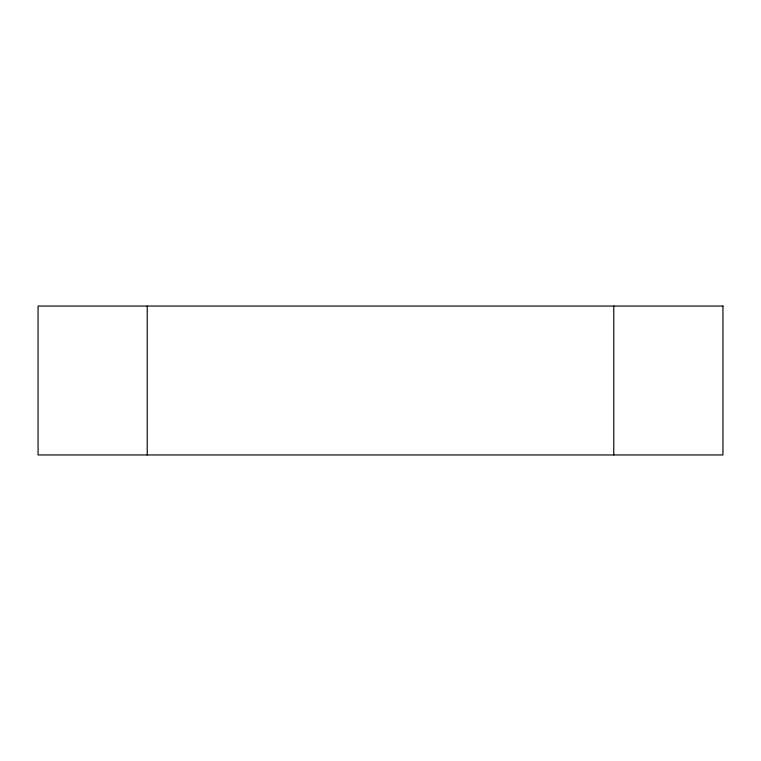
<?xml version="1.0" encoding="UTF-8"?>
<svg xmlns="http://www.w3.org/2000/svg" width="761" height="761" viewBox="0 0 761 761"><rect width="100%" height="100%" fill="white"/><g stroke="black" fill="none" stroke-linecap="round" stroke-linejoin="round"><path stroke-width="1.14" d="M613.766 306.055L613.766 454.945M147.234 306.055L147.234 454.945M722.95 306.055L38.05 306.055L38.05 454.945L722.95 454.945L722.95 306.055"/></g></svg>
